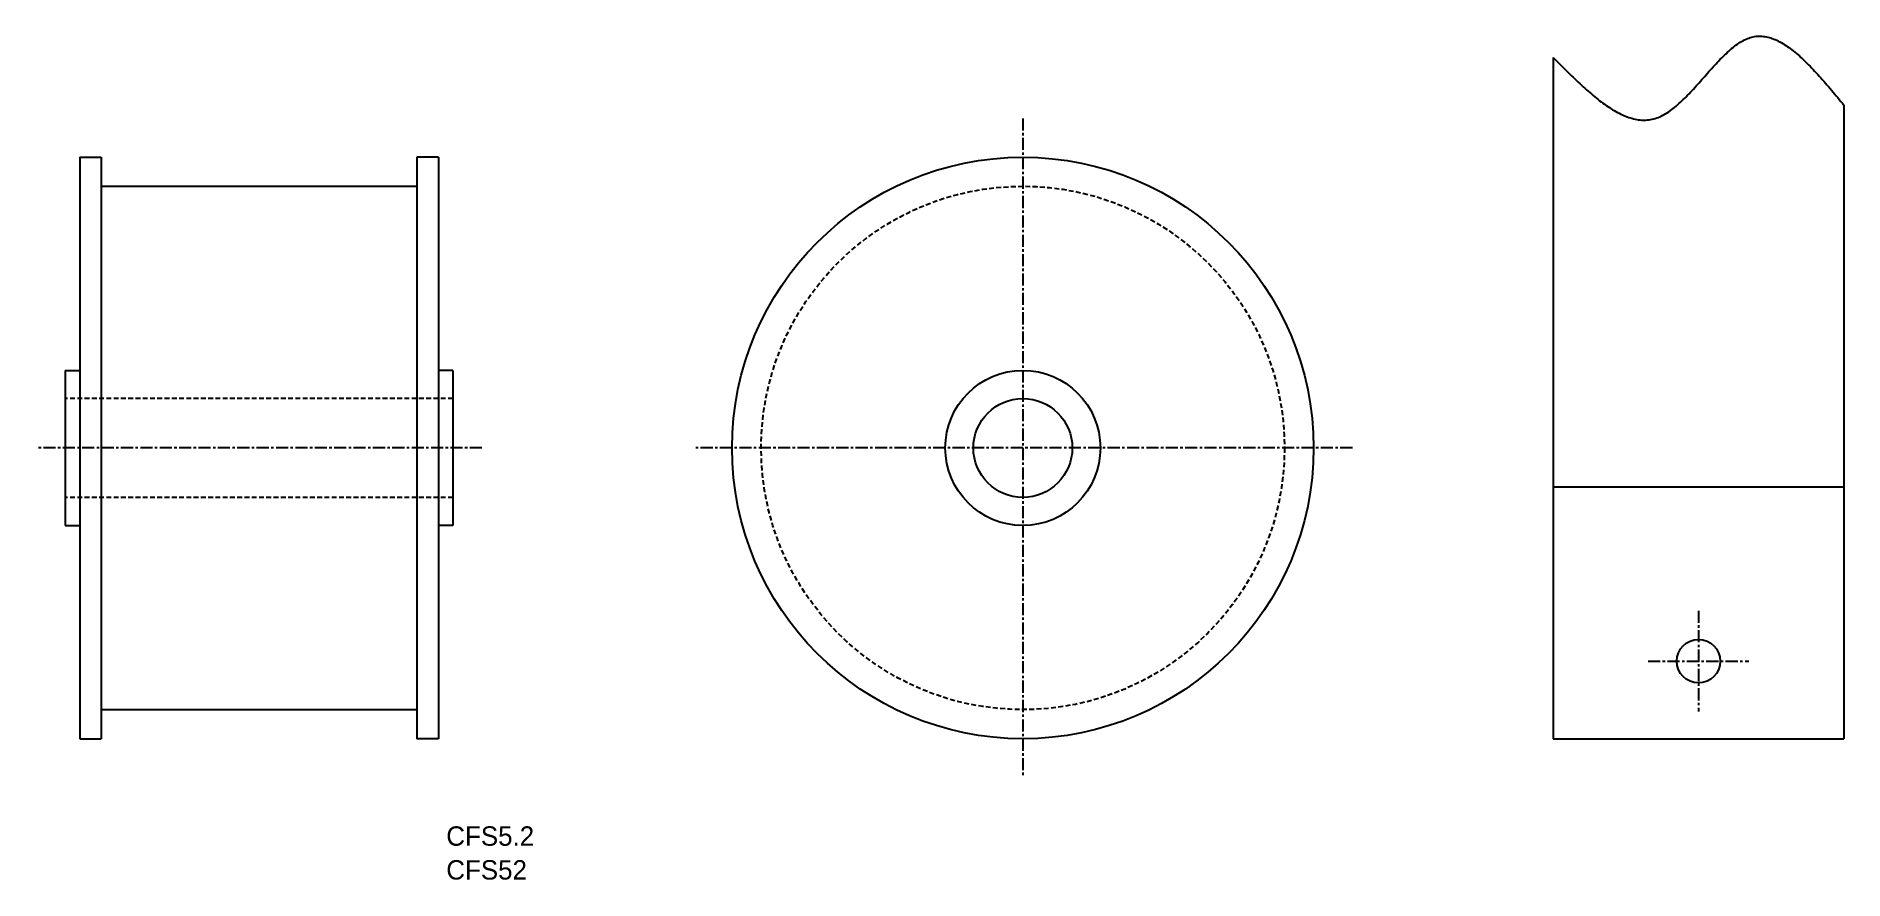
# Model space of a CAD drawing. Extents: x 54 to 241, y 87 to 174.
import ezdxf

# ---------------------------------------------------------------- set-up
doc = ezdxf.new("R2010")
doc.units = 0
doc.linetypes.add('CENTER', pattern=[2, 1.25, -0.25, 0.25, -0.25])
doc.linetypes.add('DASHED', pattern=[0.75, 0.5, -0.25])
doc.layers.get('0').update_dxf_attribs({"linetype": 'CONTINUOUS'})
doc.layers.add('CENTER', color=1, linetype='CENTER')

msp = doc.modelspace()

# ---------------------------------------------------------------- linework, layer by layer
at = {"color": 7, "linetype": 'CONTINUOUS'}
for p, q in [((210.61, 171.83), (210.61, 101.54)), ((240.61, 166.92), (240.61, 101.54)), ((58.58, 161.54), (58.58, 101.54)), ((58.58, 161.54), (60.8, 161.54)), ((60.8, 161.54), (60.8, 101.54)), ((95.58, 161.54), (93.36, 161.54)), ((93.36, 161.54), (93.36, 101.54)), ((95.58, 161.54), (95.58, 101.54)), ((60.8, 158.54), (93.36, 158.54)), ((57.08, 139.54), (57.08, 123.54)), ((57.08, 139.54), (58.58, 139.54)), ((97.08, 139.54), (95.58, 139.54)), ((97.08, 139.54), (97.08, 123.54)), ((210.61, 127.54), (240.61, 127.54)), ((57.08, 123.54), (58.58, 123.54)), ((97.08, 123.54), (95.58, 123.54)), ((60.8, 104.54), (93.36, 104.54)), ((58.58, 101.54), (60.8, 101.54)), ((95.58, 101.54), (93.36, 101.54)), ((210.61, 101.54), (240.61, 101.54))]:
    msp.add_line(p, q, dxfattribs=at)
at = {"color": 3, "linetype": 'DASHED'}
for p, q in [((97.08, 136.64), (57.08, 136.64)), ((97.08, 126.44), (57.08, 126.44))]:
    msp.add_line(p, q, dxfattribs=at)
at = {"color": 7}
msp.add_polyline3d([(210.61, 171.83, 0), (210.78, 171.66, 0), (210.95, 171.48, 0), (211.12, 171.31, 0), (211.3, 171.14, 0), (211.47, 170.96, 0), (211.64, 170.79, 0), (211.81, 170.62, 0), (211.99, 170.45, 0), (212.16, 170.28, 0), (212.33, 170.11, 0), (212.5, 169.94, 0), (212.67, 169.78, 0), (212.85, 169.61, 0), (213.02, 169.45, 0), (213.19, 169.29, 0), (213.36, 169.13, 0), (213.53, 168.97, 0), (213.7, 168.81, 0), (213.87, 168.66, 0), (214.05, 168.5, 0), (214.22, 168.35, 0), (214.39, 168.2, 0), (214.56, 168.06, 0), (214.73, 167.92, 0), (214.9, 167.78, 0), (215.07, 167.64, 0), (215.24, 167.5, 0), (215.41, 167.37, 0), (215.58, 167.24, 0), (215.75, 167.12, 0), (215.91, 167, 0), (216.08, 166.88, 0), (216.25, 166.76, 0), (216.42, 166.65, 0), (216.59, 166.54, 0), (216.75, 166.44, 0), (216.92, 166.34, 0), (217.09, 166.25, 0), (217.26, 166.16, 0), (217.42, 166.07, 0), (217.59, 165.99, 0), (217.75, 165.91, 0), (217.92, 165.84, 0), (218.08, 165.77, 0), (218.25, 165.7, 0), (218.41, 165.65, 0), (218.58, 165.59, 0), (218.74, 165.55, 0), (218.9, 165.5, 0), (219.07, 165.47, 0), (219.23, 165.43, 0), (219.39, 165.41, 0), (219.55, 165.39, 0), (219.71, 165.37, 0), (219.87, 165.37, 0), (220.03, 165.37, 0), (220.19, 165.37, 0), (220.35, 165.38, 0), (220.51, 165.4, 0), (220.67, 165.42, 0), (220.83, 165.45, 0), (220.99, 165.49, 0), (221.14, 165.53, 0), (221.3, 165.59, 0), (221.46, 165.64, 0), (221.61, 165.71, 0), (221.77, 165.78, 0), (221.92, 165.86, 0), (222.07, 165.94, 0), (222.23, 166.03, 0), (222.38, 166.13, 0), (222.53, 166.23, 0), (222.69, 166.33, 0), (222.84, 166.45, 0), (222.99, 166.56, 0), (223.14, 166.68, 0), (223.29, 166.81, 0), (223.44, 166.94, 0), (223.59, 167.07, 0), (223.74, 167.21, 0), (223.89, 167.35, 0), (224.04, 167.49, 0), (224.19, 167.63, 0), (224.34, 167.78, 0), (224.49, 167.94, 0), (224.64, 168.09, 0), (224.78, 168.25, 0), (224.93, 168.4, 0), (225.08, 168.56, 0), (225.23, 168.73, 0), (225.38, 168.89, 0), (225.52, 169.05, 0), (225.67, 169.22, 0), (225.82, 169.38, 0), (225.96, 169.55, 0), (226.11, 169.71, 0), (226.26, 169.88, 0), (226.4, 170.05, 0), (226.55, 170.21, 0), (226.69, 170.38, 0), (226.84, 170.54, 0), (226.99, 170.7, 0), (227.13, 170.86, 0), (227.28, 171.02, 0), (227.42, 171.18, 0), (227.57, 171.34, 0), (227.72, 171.49, 0), (227.86, 171.64, 0), (228.01, 171.79, 0), (228.15, 171.94, 0), (228.3, 172.08, 0), (228.45, 172.22, 0), (228.59, 172.36, 0), (228.74, 172.49, 0), (228.89, 172.62, 0), (229.03, 172.74, 0), (229.18, 172.86, 0), (229.33, 172.98, 0), (229.47, 173.09, 0), (229.62, 173.19, 0), (229.77, 173.29, 0), (229.91, 173.39, 0), (230.06, 173.48, 0), (230.21, 173.56, 0), (230.36, 173.64, 0), (230.51, 173.71, 0), (230.65, 173.77, 0), (230.8, 173.83, 0), (230.95, 173.88, 0), (231.1, 173.92, 0), (231.25, 173.96, 0), (231.4, 173.98, 0), (231.55, 174.01, 0), (231.7, 174.02, 0), (231.85, 174.03, 0), (232.01, 174.03, 0), (232.16, 174.02, 0), (232.31, 174, 0), (232.46, 173.98, 0), (232.61, 173.96, 0), (232.77, 173.92, 0), (232.92, 173.88, 0), (233.07, 173.84, 0), (233.22, 173.79, 0), (233.38, 173.73, 0), (233.53, 173.67, 0), (233.69, 173.6, 0), (233.84, 173.52, 0), (233.99, 173.44, 0), (234.15, 173.36, 0), (234.3, 173.27, 0), (234.46, 173.17, 0), (234.61, 173.07, 0), (234.77, 172.97, 0), (234.92, 172.86, 0), (235.08, 172.75, 0), (235.24, 172.63, 0), (235.39, 172.51, 0), (235.55, 172.38, 0), (235.71, 172.25, 0), (235.86, 172.12, 0), (236.02, 171.98, 0), (236.18, 171.84, 0), (236.33, 171.69, 0), (236.49, 171.54, 0), (236.65, 171.39, 0), (236.8, 171.24, 0), (236.96, 171.08, 0), (237.12, 170.92, 0), (237.28, 170.76, 0), (237.43, 170.59, 0), (237.59, 170.42, 0), (237.75, 170.25, 0), (237.91, 170.08, 0), (238.07, 169.91, 0), (238.23, 169.73, 0), (238.38, 169.55, 0), (238.54, 169.37, 0), (238.7, 169.19, 0), (238.86, 169, 0), (239.02, 168.82, 0), (239.18, 168.63, 0), (239.34, 168.44, 0), (239.49, 168.26, 0), (239.65, 168.07, 0), (239.81, 167.88, 0), (239.97, 167.69, 0), (240.13, 167.49, 0), (240.29, 167.3, 0), (240.45, 167.11, 0), (240.61, 166.92, 0)], dxfattribs=at)
at = {"color": 7, "linetype": 'CONTINUOUS'}
for centre, radius in [((155.89, 131.54), 30), ((155.89, 131.54), 8), ((155.89, 131.54), 5.1), ((225.61, 109.54), 2.25)]:
    msp.add_circle(centre, radius, dxfattribs=at)
at = {"color": 3, "linetype": 'DASHED'}
msp.add_circle((155.89, 131.54), 27, dxfattribs=at)
at = {"layer": 'CENTER', "color": 1, "linetype": 'CENTER'}
for p, q in [((155.89, 165.54), (155.89, 97.54)), ((100.08, 131.54), (54.08, 131.54)), ((189.89, 131.54), (121.89, 131.54)), ((225.61, 114.74), (225.61, 104.34)), ((220.41, 109.54), (230.81, 109.54))]:
    msp.add_line(p, q, dxfattribs=at)

# ---------------------------------------------------------------- texts
for s, p in [('CFS5.2', (96.4, 90.5)), ('CFS52', (96.4, 87.01))]:
    msp.add_text(s, height=2).set_placement(p)

doc.saveas('drawing.dxf')
